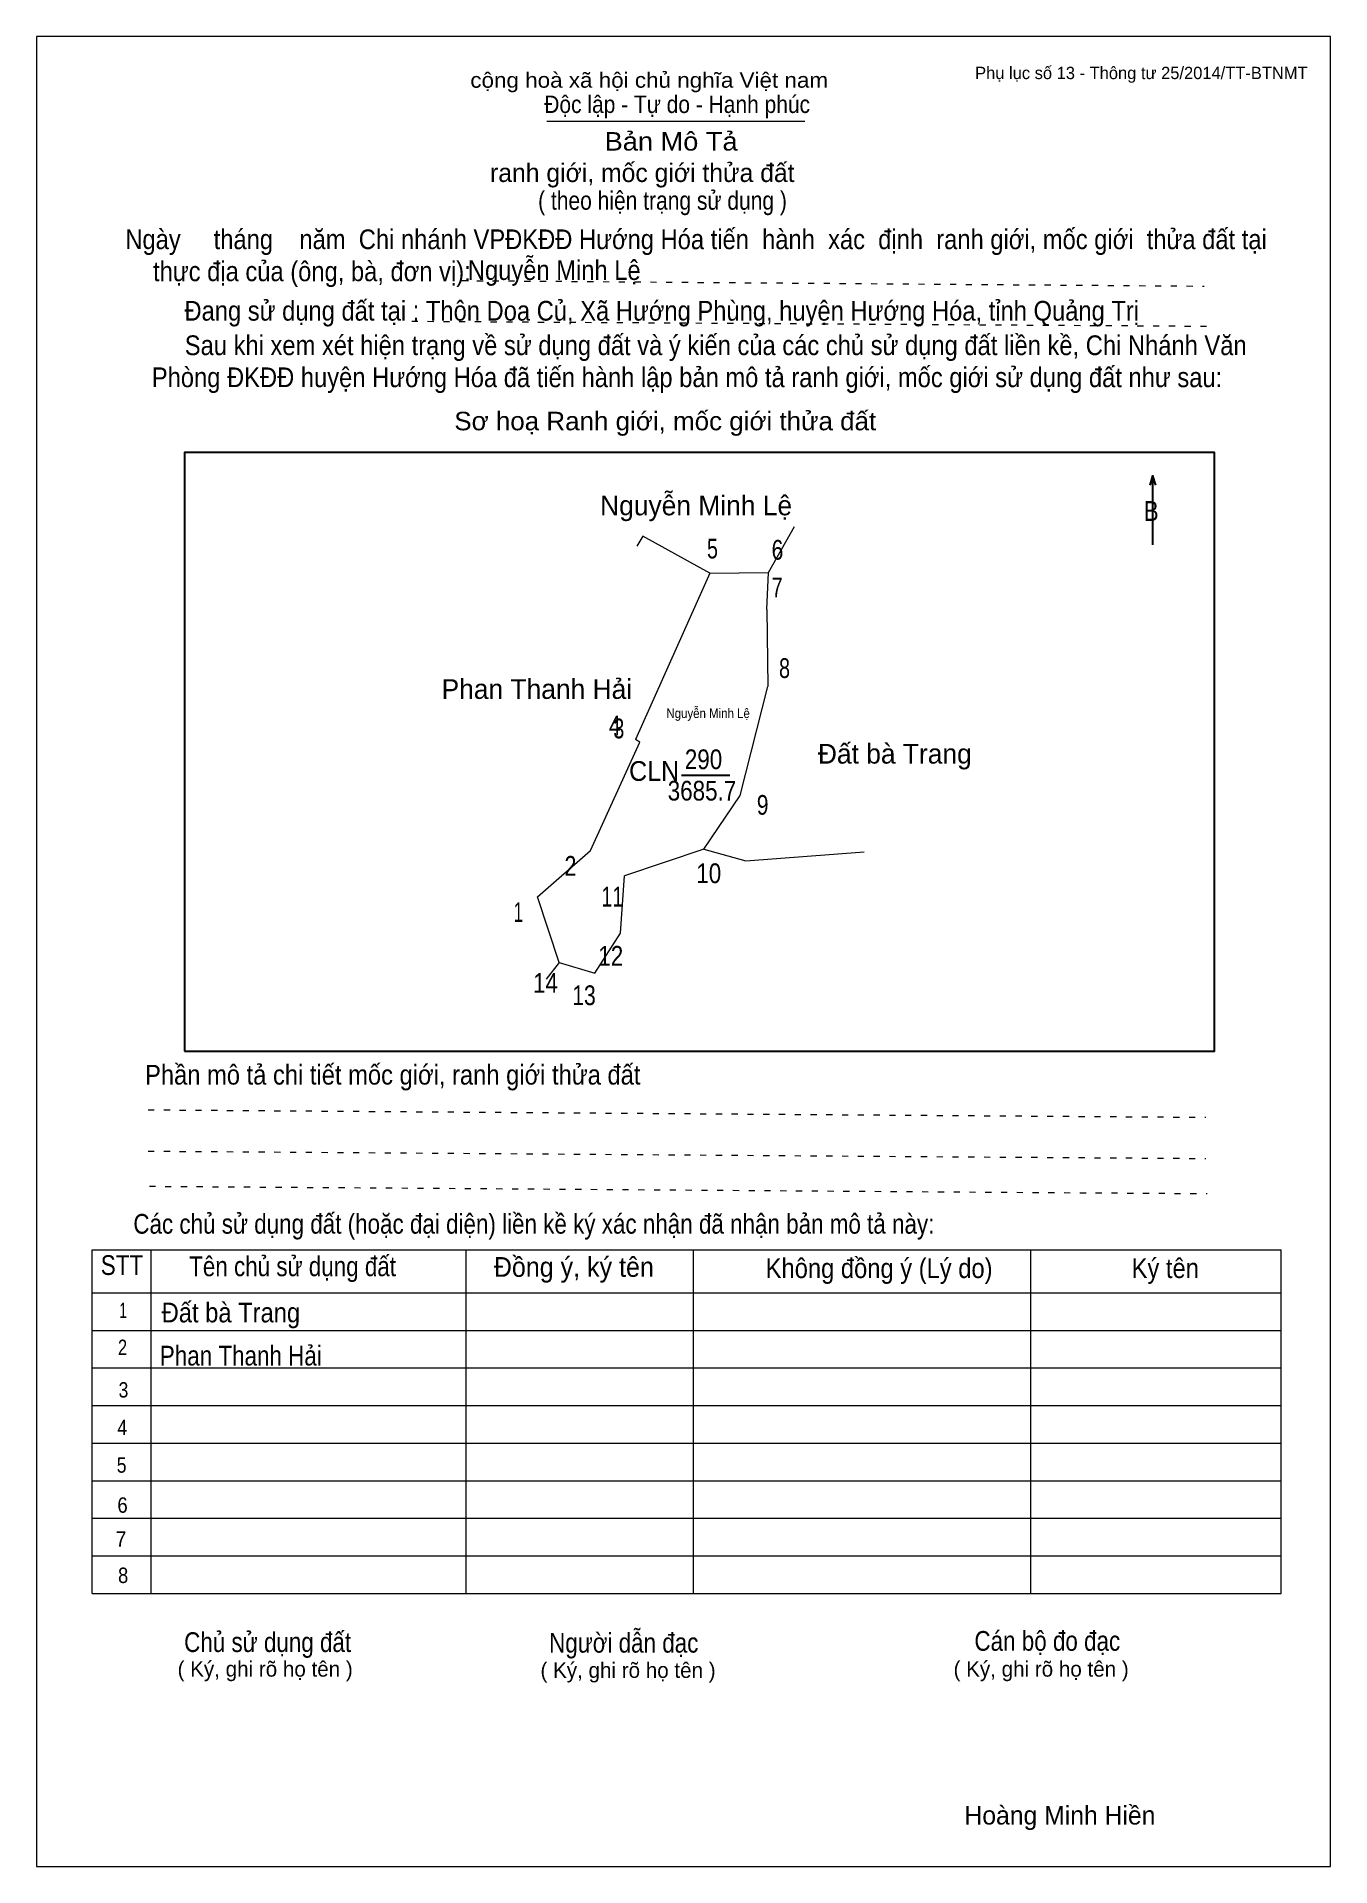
# Model space of a CAD drawing. Header units: centimetres. Extents: x 0 to 21, y 0 to 29.7.
import ezdxf
from ezdxf.enums import TextEntityAlignment as Align

# ---------------------------------------------------------------- set-up
doc = ezdxf.new("R2010")
doc.units = ezdxf.units.CM
doc.header["$LTSCALE"] = 0.13
doc.linetypes.add('DOTTED', pattern=[1.5, 0.3, -1.2])
for name, color, linetype, lineweight in [('1', 7, 'Continuous', 13), ('33', 7, 'Continuous', 25), ('6', 7, 'Continuous', 13), ('62', 7, 'Continuous', 13)]:
    doc.layers.add(name, color=color, linetype=linetype, lineweight=lineweight)
for name, color, linetype in [('2', 7, 'Continuous'), ('32', 7, 'Continuous'), ('34', 7, 'Continuous'), ('63', 7, 'Continuous')]:
    doc.layers.add(name, color=color, linetype=linetype)

msp = doc.modelspace()

# ---------------------------------------------------------------- linework, layer by layer
at = {"layer": '1'}
msp.add_lwpolyline([(21, 0), (21, 29.7), (0, 29.7), (0, 0)], close=True, dxfattribs=at)
at = {"layer": '33'}
msp.add_line((10.47, 17.71), (11.25, 17.71), dxfattribs=at)
at = {"layer": '6'}
for p, q in [((10.93, 20.99), (9.72, 18.29)), ((10.93, 20.99), (11.88, 21)), ((11.85, 20.4), (11.87, 19.15)), ((10.83, 16.51), (9.54, 16.08)), ((8.48, 14.67), (8.13, 15.74)), ((8.48, 14.67), (8.27, 14.4))]:
    msp.add_line(p, q, dxfattribs=at)
for points in [[(11.85, 20.4), (11.88, 21), (12.3, 21.75)], [(10.93, 20.99), (9.84, 21.59), (9.74, 21.43)], [(10.83, 16.51), (11.42, 17.38), (11.87, 19.15)], [(8.13, 15.74), (8.99, 16.49), (9.79, 18.25), (9.72, 18.29)], [(10.83, 16.51), (11.51, 16.32), (13.43, 16.47)], [(8.48, 14.67), (9.06, 14.5), (9.48, 15.15), (9.54, 16.08)]]:
    msp.add_lwpolyline(points, dxfattribs=at)
at = {"layer": '62'}
for p, q in [((8.28, 28.33), (12.47, 28.33)), ((0.9, 10.01), (20.2, 10.01)), ((0.9, 4.43), (0.9, 10.01)), ((1.86, 4.43), (1.86, 10.01)), ((6.97, 4.43), (6.97, 9.99)), ((10.66, 4.43), (10.66, 9.99)), ((16.14, 4.43), (16.14, 10.01)), ((20.2, 4.43), (20.2, 10.01)), ((0.9, 9.31), (20.2, 9.31)), ((0.9, 8.7), (20.2, 8.7)), ((0.9, 8.09), (20.2, 8.09)), ((0.9, 7.48), (20.2, 7.48)), ((0.9, 6.87), (20.2, 6.87)), ((0.9, 6.26), (20.2, 6.26)), ((0.9, 5.65), (20.2, 5.65)), ((0.9, 5.04), (20.2, 5.04)), ((0.9, 4.43), (20.2, 4.43))]:
    msp.add_line(p, q, dxfattribs=at)
at = {"layer": '62', "linetype": 'DOTTED'}
for p, q in [((6.89, 25.74), (18.95, 25.65)), ((6.09, 25.08), (19.04, 25)), ((1.81, 12.28), (18.98, 12.16)), ((1.81, 11.61), (18.98, 11.49)), ((1.83, 11.04), (19, 10.92))]:
    msp.add_line(p, q, dxfattribs=at)
at = {"layer": '62', "lineweight": 25}
for p, q in [((18.11, 22.58), (18.11, 21.45)), ((18.11, 22.57), (18.07, 22.42)), ((18.11, 22.57), (18.16, 22.42))]:
    msp.add_line(p, q, dxfattribs=at)
msp.add_lwpolyline([(2.4, 13.23), (19.12, 13.23), (19.12, 22.95), (2.4, 22.95)], close=True, dxfattribs=at)

# ---------------------------------------------------------------- texts
at = {"layer": '2', "width": 0.9}
msp.add_text('Nguyễn Minh Lệ', height=0.1545, dxfattribs=at).set_placement((10.9, 18.64), align=Align.CENTER)
at = {"layer": '32'}
for s, width, p in [('5', 0.75, (10.97, 21.23)), ('6', 0.8, (12.025, 21.21)), ('7', 0.75, (12.02, 20.6)), ('8', 0.75, (12.14, 19.29)), ('4', 0.8, (9.385, 18.36)), ('3', 0.75, (9.45, 18.31)), ('9', 0.8, (11.785, 17.07)), ('2', 0.8, (8.665, 16.08)), ('10', 0.85, (10.91, 15.96)), ('11', 0.75, (9.345, 15.58)), ('1', 0.65, (7.82, 15.33)), ('12', 0.85, (9.32, 14.62)), ('14', 0.85, (8.26, 14.18)), ('13', 0.8, (8.885, 13.98))]:
    msp.add_text(s, height=0.32, dxfattribs=dict(at, width=width)).set_placement(p, align=Align.CENTER)
at = {"layer": '33'}
for s, p in [('Nguyễn Minh Lệ', (10.705, 21.93)), ('Phan Thanh Hải', (8.12, 18.95)), ('Đất bà Trang', (13.93, 17.9))]:
    msp.add_text(s, height=0.32, dxfattribs=at).set_placement(p, align=Align.CENTER)
at = {"layer": '33', "width": 0.85}
for s, p in [('290', (10.825, 17.81)), ('3685.7', (10.8, 17.3))]:
    msp.add_text(s, height=0.32, dxfattribs=at).set_placement(p, align=Align.CENTER)
at = {"layer": '33', "width": 0.95}
msp.add_text('CLN', height=0.32, dxfattribs=at).set_placement((10.43, 17.62), align=Align.RIGHT)
at = {"layer": '34'}
for s, width, p in [('Nguyễn Minh Lệ', 0.9, (7, 25.75)), ('Đất bà Trang', 0.9, (2.03, 8.83)), ('Phan Thanh Hải', 0.85, (2, 8.13))]:
    msp.add_text(s, height=0.32, dxfattribs=dict(at, width=width)).set_placement(p)
at = {"layer": '62'}
for s, height, width, p in [('cộng hoà xã hội chủ nghĩa Việt nam', 0.2474, 1.1, (7.04, 28.87)), ('Độc lập - Tự do - Hạnh phúc', 0.2828, 0.9, (8.24, 28.46)), ('Bản Mô Tả', 0.3, 1.1, (9.22, 27.85)), ('( theo hiện trạng sử dụng )', 0.3, 0.85, (8.14, 26.89)), ('Ngày     tháng    năm  Chi nhánh VPĐKĐĐ Hướng Hóa tiến  hành  xác  định  ranh giới, mốc giới  thửa đất tại ', 0.32, 0.9, (1.44, 26.25)), ('thực địa của (ông, bà, đơn vị): ', 0.32, 0.9, (1.89, 25.73)), ('Đang sử dụng đất tại : Thôn Doa Củ, Xã Hướng Phùng, huyện Hướng Hóa, tỉnh Quảng Trị', 0.32, 0.9, (2.4, 25.09)), ('     Sau khi xem xét hiện trạng về sử dụng đất và ý kiến của các chủ sử dụng đất liền kề, Chi Nhánh Văn ', 0.32, 0.9, (1.87, 24.53)), ('Phòng ĐKĐĐ huyện Hướng Hóa đã tiến hành lập bản mô tả ranh giới, mốc giới sử dụng đất như sau:', 0.32, 0.9, (1.87, 24.01)), ('Sơ hoạ Ranh giới, mốc giới thửa đất', 0.3, 1.05, (6.78, 23.31)), ('B', 0.32, 0.85, (17.97, 21.84)), ('Phần mô tả chi tiết mốc giới, ranh giới thửa đất ', 0.32, 0.9, (1.76, 12.69)), ('Các chủ sử dụng đất (hoặc đại diện) liền kề ký xác nhận đã nhận bản mô tả này:', 0.32, 0.85, (1.57, 10.27))]:
    msp.add_text(s, height=height, dxfattribs=dict(at, width=width)).set_placement(p)
msp.add_text('ranh giới, mốc giới thửa đất', height=0.3, dxfattribs=at).set_placement((7.36, 27.34))
for s, height, width, p in [('STT', 0.32, 0.85, (1.385, 9.6)), ('Tên chủ sử dụng đất', 0.32, 0.85, (4.155, 9.58)), ('Đồng ý, ký tên', 0.32, 0.95, (8.72, 9.57)), ('Không đồng ý (Lý do)', 0.32, 0.9, (13.675, 9.55)), ('Ký tên', 0.32, 0.9, (18.32, 9.55)), ('1', 0.25, 0.7, (1.405, 8.9)), ('2', 0.25, 0.8, (1.395, 8.3)), ('3', 0.25, 0.85, (1.41, 7.61)), ('4', 0.25, 0.85, (1.39, 7)), ('5', 0.25, 0.85, (1.38, 6.39)), ('6', 0.25, 0.9, (1.395, 5.74)), ('7', 0.25, 0.95, (1.37, 5.19)), ('8', 0.25, 0.9, (1.405, 4.6)), ('Người dẫn đạc', 0.32, 0.85, (9.53, 3.47)), ('Chủ sử dụng đất', 0.32, 0.85, (3.75, 3.48)), ('Cán bộ đo đạc', 0.32, 0.85, (16.405, 3.5))]:
    msp.add_text(s, height=height, dxfattribs=dict(at, width=width)).set_placement(p, align=Align.CENTER)
for p in [(3.71, 3.08), (9.6, 3.06), (16.305, 3.08)]:
    msp.add_text('( Ký, ghi rõ họ tên )', height=0.25, dxfattribs=at).set_placement(p, align=Align.CENTER)
at = {"layer": '63'}
msp.add_text('Phụ lục số 13 - Thông tư 25/2014/TT-BTNMT', height=0.2, dxfattribs=at).set_placement((20.63, 29.01), align=Align.RIGHT)
msp.add_text('Hoàng Minh Hiền', height=0.3, dxfattribs=at).set_placement((16.61, 0.68), align=Align.CENTER)

doc.saveas('drawing.dxf')
